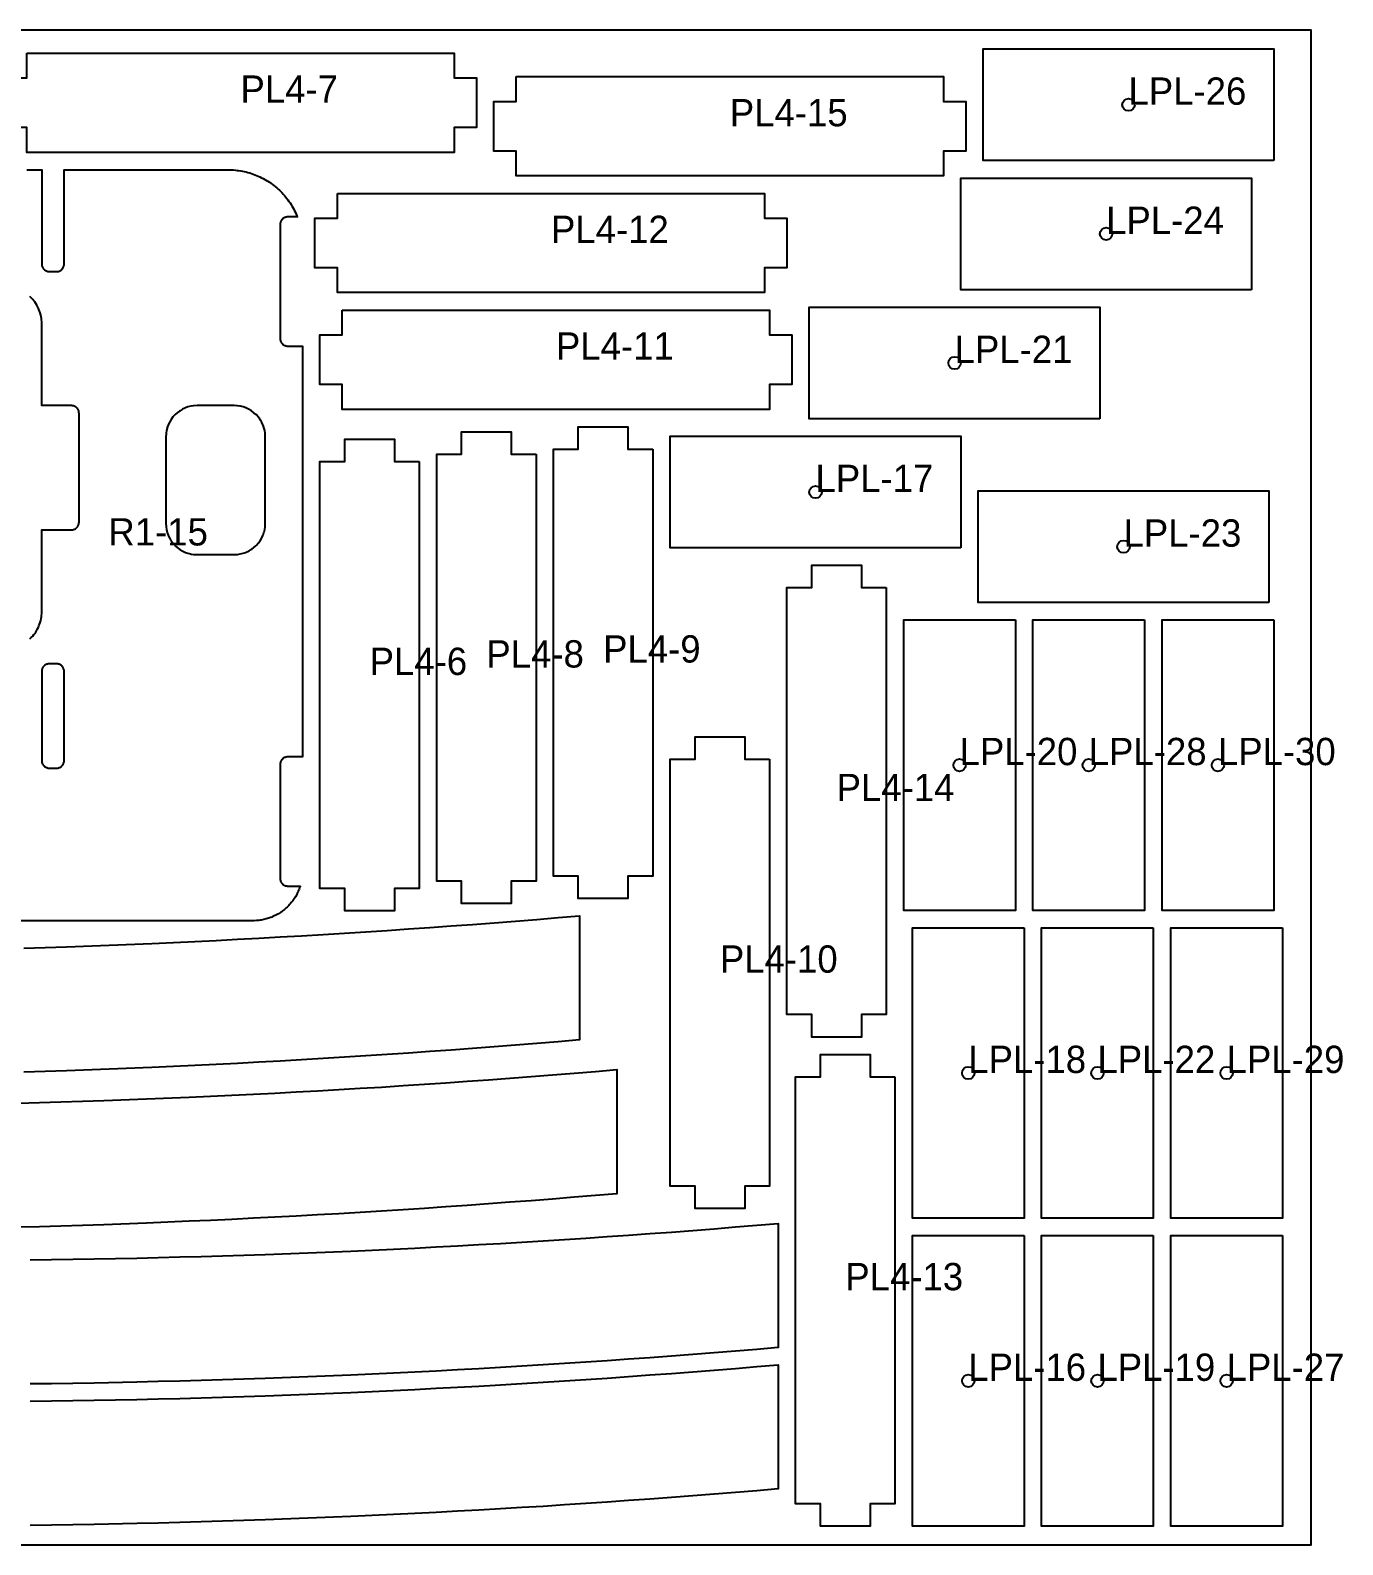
# Model space of a CAD drawing. Header units: millimetres. Extents: x 0 to 59980, y 0 to 1292.
# Drawn here: x 45249 to 46305, y 0 to 1220 of the extents above; entities that cross this region are included whole.
import ezdxf

# ---------------------------------------------------------------- set-up
doc = ezdxf.new("R2010")
doc.units = ezdxf.units.MM
for name, color, linetype in [('CUT_IN', 5, 'Continuous'), ('CUT_OUT', 1, 'Continuous'), ('DRILL', 3, 'Continuous'), ('LABEL', 7, 'Continuous'), ('SHEET', 8, 'Continuous')]:
    doc.layers.add(name, color=color, linetype=linetype)

msp = doc.modelspace()

# ---------------------------------------------------------------- linework, layer by layer
at = {"layer": 'CUT_IN'}
for points in [[(45373.7, 915.83), (45373.16, 915.6), (45371.21, 914.67), (45370.95, 914.53), (45369.35, 913.57), (45368.86, 913.24), (45367.13, 911.95), (45365.53, 910.51), (45365.11, 910.09), (45363.67, 908.49), (45362.21, 906.52), (45361.09, 904.67), (45360.82, 904.15), (45359.9, 902.19), (45359.79, 901.92), (45359.07, 899.89), (45358.99, 899.6), (45358.48, 897.51), (45358.15, 895.37), (45358.1, 894.79), (45357.99, 892.48), (45357.99, 822.78), (45358.12, 820.18), (45358.15, 819.89), (45358.48, 817.75), (45359.07, 815.37), (45359.79, 813.34), (45359.9, 813.07), (45360.82, 811.11), (45361.09, 810.59), (45362.05, 808.99), (45362.38, 808.5), (45363.67, 806.77), (45365.11, 805.17), (45365.53, 804.75), (45367.13, 803.31), (45369.1, 801.85), (45370.95, 800.73), (45371.47, 800.46), (45373.16, 799.66), (45373.7, 799.43), (45375.73, 798.71), (45377.83, 798.18), (45378.4, 798.07), (45380.25, 797.79), (45380.83, 797.74), (45383.14, 797.63), (45412.84, 797.63), (45415.44, 797.76), (45415.73, 797.79), (45417.87, 798.12), (45420.25, 798.71), (45422.28, 799.43), (45422.55, 799.54), (45424.51, 800.46), (45425.03, 800.73), (45426.63, 801.69), (45427.12, 802.02), (45428.85, 803.31), (45430.45, 804.75), (45430.87, 805.17), (45432.31, 806.77), (45433.77, 808.74), (45434.89, 810.59), (45435.16, 811.11), (45436.08, 813.07), (45436.19, 813.34), (45436.91, 815.37), (45436.99, 815.66), (45437.5, 817.75), (45437.83, 819.89), (45437.88, 820.47), (45437.99, 822.78), (45437.99, 892.48), (45437.86, 895.08), (45437.83, 895.37), (45437.5, 897.51), (45436.91, 899.89), (45436.19, 901.92), (45436.08, 902.19), (45435.16, 904.15), (45434.89, 904.67), (45433.93, 906.27), (45433.6, 906.76), (45432.31, 908.49), (45430.87, 910.09), (45430.45, 910.51), (45428.85, 911.95), (45426.88, 913.41), (45425.03, 914.53), (45424.51, 914.8), (45422.82, 915.6), (45422.28, 915.83), (45420.25, 916.55), (45418.15, 917.08), (45417.58, 917.19), (45415.73, 917.47), (45415.15, 917.52), (45412.84, 917.63), (45383.14, 917.63), (45380.54, 917.5), (45380.25, 917.47), (45378.11, 917.14), (45375.73, 916.55), (45373.7, 915.83)], [(45263.99, 709.63), (45263.4, 709.6), (45263.11, 709.57), (45262.53, 709.45), (45261.97, 709.28), (45261.42, 709.05), (45260.91, 708.78), (45260.42, 708.45), (45260.18, 708.27), (45259.96, 708.08), (45259.54, 707.66), (45259.35, 707.44), (45259, 706.96), (45258.7, 706.46), (45258.45, 705.93), (45258.25, 705.37), (45258.17, 705.09), (45258.05, 704.51), (45258.02, 704.22), (45257.99, 703.63), (45257.99, 631.63), (45258.02, 631.04), (45258.05, 630.75), (45258.17, 630.17), (45258.34, 629.61), (45258.45, 629.33), (45258.7, 628.8), (45258.84, 628.55), (45259.17, 628.06), (45259.35, 627.82), (45259.54, 627.6), (45259.96, 627.18), (45260.18, 626.99), (45260.66, 626.64), (45260.91, 626.48), (45261.16, 626.34), (45261.69, 626.09), (45261.97, 625.98), (45262.53, 625.81), (45263.11, 625.69), (45263.7, 625.64), (45269.99, 625.63), (45270.58, 625.66), (45270.87, 625.69), (45271.45, 625.81), (45272.01, 625.98), (45272.56, 626.21), (45273.07, 626.48), (45273.32, 626.64), (45273.8, 626.99), (45274.02, 627.18), (45274.23, 627.39), (45274.44, 627.6), (45274.63, 627.82), (45274.98, 628.3), (45275.14, 628.55), (45275.41, 629.06), (45275.64, 629.61), (45275.81, 630.17), (45275.93, 630.75), (45275.96, 631.04), (45275.99, 631.63), (45275.99, 703.63), (45275.96, 704.22), (45275.93, 704.51), (45275.81, 705.09), (45275.64, 705.65), (45275.53, 705.93), (45275.28, 706.46), (45274.98, 706.96), (45274.63, 707.44), (45274.44, 707.66), (45274.02, 708.08), (45273.8, 708.27), (45273.32, 708.62), (45273.07, 708.78), (45272.56, 709.05), (45272.01, 709.28), (45271.45, 709.45), (45270.87, 709.57), (45270.58, 709.6), (45269.99, 709.63), (45263.99, 709.63)]]:
    msp.add_lwpolyline(points, close=True, dxfattribs=at)
at = {"layer": 'CUT_OUT'}
for points in [[(45246, 1201.63), (45590, 1201.63), (45590, 1181.63), (45608, 1181.63), (45608, 1141.63), (45590, 1141.63), (45590, 1121.63), (45246, 1121.63), (45246, 1141.63), (45228, 1141.63), (45228, 1181.63), (45246, 1181.63), (45246, 1201.63)], [(46250, 1115), (46016, 1115), (46016, 1205), (46250, 1205), (46250, 1115)], [(45640, 1182.64), (45984, 1182.64), (45984, 1162.64), (46002, 1162.64), (46002, 1122.64), (45984, 1122.64), (45984, 1102.64), (45640, 1102.64), (45640, 1122.64), (45622, 1122.64), (45622, 1162.64), (45640, 1162.64), (45640, 1182.64)], [(46231.99, 1011), (45997.99, 1011), (45997.99, 1101), (46231.99, 1101), (46231.99, 1011)], [(45495.99, 1088.64), (45839.99, 1088.64), (45839.99, 1068.64), (45857.99, 1068.64), (45857.99, 1028.64), (45839.99, 1028.64), (45839.99, 1008.64), (45495.99, 1008.64), (45495.99, 1028.64), (45477.99, 1028.64), (45477.99, 1068.64), (45495.99, 1068.64), (45495.99, 1088.64)], [(45499.99, 994.64), (45843.99, 994.64), (45843.99, 974.64), (45861.99, 974.64), (45861.99, 934.64), (45843.99, 934.64), (45843.99, 914.64), (45499.99, 914.64), (45499.99, 934.64), (45481.99, 934.64), (45481.99, 974.64), (45499.99, 974.64), (45499.99, 994.64)], [(46109.99, 907), (45875.99, 907), (45875.99, 997), (46109.99, 997), (46109.99, 907)], [(45561.99, 872.64), (45561.99, 528.64), (45541.99, 528.64), (45541.99, 510.64), (45501.99, 510.64), (45501.99, 528.64), (45481.99, 528.64), (45481.99, 872.64), (45501.99, 872.64), (45501.99, 890.64), (45541.99, 890.64), (45541.99, 872.64), (45561.99, 872.64)], [(45655.99, 878.64), (45655.99, 534.64), (45635.99, 534.64), (45635.99, 516.64), (45595.99, 516.64), (45595.99, 534.64), (45575.99, 534.64), (45575.99, 878.64), (45595.99, 878.64), (45595.99, 896.64), (45635.99, 896.64), (45635.99, 878.64), (45655.99, 878.64)], [(45749.99, 882.64), (45749.99, 538.64), (45729.99, 538.64), (45729.99, 520.64), (45689.99, 520.64), (45689.99, 538.64), (45669.99, 538.64), (45669.99, 882.64), (45689.99, 882.64), (45689.99, 900.64), (45729.99, 900.64), (45729.99, 882.64), (45749.99, 882.64)], [(45997.99, 803), (45763.99, 803), (45763.99, 893), (45997.99, 893), (45997.99, 803)], [(46245.99, 759), (46011.99, 759), (46011.99, 849), (46245.99, 849), (46245.99, 759)], [(45937.99, 771), (45937.99, 427), (45917.99, 427), (45917.99, 409), (45877.99, 409), (45877.99, 427), (45857.99, 427), (45857.99, 771), (45877.99, 771), (45877.99, 789), (45917.99, 789), (45917.99, 771), (45937.99, 771)], [(46041.99, 745), (46041.99, 511), (45951.99, 511), (45951.99, 745), (46041.99, 745)], [(46145.99, 745), (46145.99, 511), (46055.99, 511), (46055.99, 745), (46145.99, 745)], [(46249.99, 745), (46249.99, 511), (46159.99, 511), (46159.99, 745), (46249.99, 745)], [(45843.99, 632.82), (45843.99, 288.82), (45823.99, 288.82), (45823.99, 270.82), (45783.99, 270.82), (45783.99, 288.82), (45763.99, 288.82), (45763.99, 632.82), (45783.99, 632.82), (45783.99, 650.82), (45823.99, 650.82), (45823.99, 632.82), (45843.99, 632.82)], [(46049, 497), (46049, 263), (45959, 263), (45959, 497), (46049, 497)], [(46153, 497), (46153, 263), (46063, 263), (46063, 497), (46153, 497)], [(46257, 497), (46257, 263), (46167, 263), (46167, 497), (46257, 497)], [(45945, 377), (45945, 33), (45925, 33), (45925, 15), (45885, 15), (45885, 33), (45865, 33), (45865, 377), (45885, 377), (45885, 395), (45925, 395), (45925, 377), (45945, 377)], [(46049, 249), (46049, 15), (45959, 15), (45959, 249), (46049, 249)], [(46153, 249), (46153, 15), (46063, 15), (46063, 249), (46153, 249)], [(46257, 249), (46257, 15), (46167, 15), (46167, 249), (46257, 249)]]:
    msp.add_lwpolyline(points, close=True, dxfattribs=at)
for points in [[(45246, 1107.62), (45257.99, 1107.63), (45258, 1031.34), (45258.05, 1030.75), (45258.17, 1030.17), (45258.34, 1029.61), (45258.45, 1029.33), (45258.57, 1029.06), (45258.84, 1028.55), (45259.17, 1028.06), (45259.35, 1027.82), (45259.54, 1027.6), (45259.96, 1027.18), (45260.18, 1026.99), (45260.66, 1026.64), (45261.16, 1026.34), (45261.69, 1026.09), (45262.25, 1025.89), (45262.53, 1025.81), (45263.11, 1025.69), (45263.4, 1025.66), (45263.99, 1025.63), (45270.28, 1025.64), (45270.87, 1025.69), (45271.45, 1025.81), (45272.01, 1025.98), (45272.29, 1026.09), (45272.56, 1026.21), (45273.07, 1026.48), (45273.56, 1026.81), (45273.8, 1026.99), (45274.02, 1027.18), (45274.44, 1027.6), (45274.63, 1027.82), (45274.98, 1028.3), (45275.14, 1028.55), (45275.28, 1028.8), (45275.53, 1029.33), (45275.64, 1029.61), (45275.81, 1030.17), (45275.93, 1030.75), (45275.96, 1031.04), (45275.99, 1031.63), (45275.99, 1107.63), (45408.01, 1107.63), (45409.5, 1107.61), (45410.97, 1107.56), (45412.37, 1107.47), (45413.91, 1107.34), (45415.3, 1107.18), (45416.76, 1106.99), (45418.28, 1106.74), (45419.73, 1106.47), (45421.1, 1106.18), (45422.53, 1105.84), (45424.03, 1105.45), (45425.44, 1105.04), (45426.85, 1104.59), (45428.24, 1104.11), (45429.62, 1103.6), (45430.92, 1103.08), (45432.34, 1102.47), (45433.68, 1101.85), (45435, 1101.21), (45436.31, 1100.53), (45437.6, 1099.82), (45438.87, 1099.07), (45440.06, 1098.34), (45441.29, 1097.54), (45442.51, 1096.71), (45443.76, 1095.8), (45444.93, 1094.91), (45446.08, 1093.99), (45447.21, 1093.04), (45448.26, 1092.11), (45449.34, 1091.11), (45450.39, 1090.08), (45451.47, 1088.98), (45452.47, 1087.9), (45453.4, 1086.85), (45454.35, 1085.72), (45455.27, 1084.57), (45456.16, 1083.4), (45457.07, 1082.15), (45457.9, 1080.93), (45458.7, 1079.7), (45459.43, 1078.51), (45460.18, 1077.24), (45460.89, 1075.95), (45461.57, 1074.64), (45462.21, 1073.32), (45462.83, 1071.98), (45463.44, 1070.56), (45463.8, 1069.63), (45455.7, 1069.62), (45455.11, 1069.57), (45454.53, 1069.45), (45453.97, 1069.28), (45453.69, 1069.17), (45453.16, 1068.92), (45452.66, 1068.62), (45452.18, 1068.27), (45451.96, 1068.08), (45451.54, 1067.66), (45451.35, 1067.44), (45451, 1066.96), (45450.84, 1066.71), (45450.57, 1066.2), (45450.45, 1065.93), (45450.34, 1065.65), (45450.17, 1065.09), (45450.05, 1064.51), (45450.02, 1064.22), (45449.99, 1063.63), (45449.99, 971.63), (45450.02, 971.04), (45450.05, 970.75), (45450.17, 970.17), (45450.25, 969.89), (45450.34, 969.61), (45450.57, 969.06), (45450.84, 968.55), (45451, 968.3), (45451.35, 967.82), (45451.54, 967.6), (45451.96, 967.18), (45452.18, 966.99), (45452.66, 966.64), (45452.91, 966.48), (45453.16, 966.34), (45453.69, 966.09), (45453.97, 965.98), (45454.53, 965.81), (45455.11, 965.69), (45455.4, 965.66), (45455.99, 965.63), (45467.99, 965.63), (45467.99, 634.63), (45455.99, 634.63), (45455.4, 634.6), (45455.11, 634.57), (45454.53, 634.45), (45453.97, 634.28), (45453.42, 634.05), (45452.91, 633.78), (45452.66, 633.62), (45452.18, 633.27), (45451.96, 633.08), (45451.54, 632.66), (45451.35, 632.44), (45451, 631.96), (45450.84, 631.71), (45450.57, 631.2), (45450.34, 630.65), (45450.25, 630.37), (45450.17, 630.09), (45450.05, 629.51), (45450.02, 629.22), (45449.99, 628.63), (45449.99, 536.63), (45450.02, 536.04), (45450.05, 535.75), (45450.17, 535.17), (45450.25, 534.89), (45450.34, 534.61), (45450.57, 534.06), (45450.84, 533.55), (45451, 533.3), (45451.35, 532.82), (45451.54, 532.6), (45451.96, 532.18), (45452.18, 531.99), (45452.66, 531.64), (45452.91, 531.48), (45453.16, 531.34), (45453.69, 531.09), (45454.25, 530.89), (45454.53, 530.81), (45455.11, 530.69), (45455.4, 530.66), (45455.99, 530.63), (45466.14, 530.63), (45465.96, 530.05), (45465.64, 529.12), (45465.3, 528.2), (45464.96, 527.36), (45464.57, 526.45), (45464.13, 525.49), (45463.74, 524.68), (45463.25, 523.74), (45462.28, 522.03), (45461.23, 520.38), (45460.1, 518.77), (45459.55, 518.05), (45458.89, 517.23), (45458.3, 516.53), (45457.6, 515.74), (45456.93, 515.02), (45456.3, 514.37), (45455.6, 513.69), (45454.88, 513.02), (45454.09, 512.32), (45453.39, 511.73), (45452.57, 511.07), (45451.85, 510.52), (45450.24, 509.39), (45448.59, 508.34), (45446.88, 507.37), (45445.94, 506.88), (45445.13, 506.49), (45444.17, 506.05), (45443.26, 505.66), (45442.42, 505.32), (45441.5, 504.98), (45439.64, 504.36), (45438.62, 504.07), (45436.72, 503.59), (45435.76, 503.39), (45434.79, 503.21), (45433.9, 503.07), (45432.85, 502.93), (45431.87, 502.82), (45430.97, 502.74), (45429.01, 502.64), (44948, 502.64)], [(45248.51, 729.75), (45249.54, 730.75), (45250.7, 732.02), (45251.61, 733.13), (45252.3, 734.05), (45253.11, 735.23), (45254.01, 736.7), (45254.56, 737.7), (45255.31, 739.25), (45255.77, 740.3), (45256.28, 741.64), (45256.72, 743), (45257.17, 744.66), (45257.47, 746.07), (45257.7, 747.48), (45257.84, 748.62), (45257.95, 750.05), (45257.99, 751.55), (45257.99, 817.63), (45281.99, 817.63), (45282.58, 817.66), (45282.87, 817.69), (45283.45, 817.81), (45284.01, 817.98), (45284.56, 818.21), (45285.07, 818.48), (45285.32, 818.64), (45285.8, 818.99), (45286.02, 819.18), (45286.23, 819.39), (45286.44, 819.6), (45286.63, 819.82), (45286.98, 820.3), (45287.14, 820.55), (45287.41, 821.06), (45287.64, 821.61), (45287.81, 822.17), (45287.93, 822.75), (45287.96, 823.04), (45287.99, 823.63), (45287.99, 911.63), (45287.96, 912.22), (45287.93, 912.51), (45287.81, 913.09), (45287.73, 913.37), (45287.53, 913.93), (45287.28, 914.46), (45287.14, 914.71), (45286.98, 914.96), (45286.63, 915.44), (45286.44, 915.66), (45286.02, 916.08), (45285.8, 916.27), (45285.32, 916.62), (45285.07, 916.78), (45284.56, 917.05), (45284.01, 917.28), (45283.73, 917.37), (45283.45, 917.45), (45282.87, 917.57), (45282.58, 917.6), (45281.99, 917.63), (45257.99, 917.63), (45257.99, 983.71), (45257.95, 985.21), (45257.84, 986.64), (45257.7, 987.78), (45257.47, 989.19), (45257.17, 990.6), (45256.72, 992.26), (45256.28, 993.62), (45255.77, 994.96), (45255.31, 996.01), (45254.56, 997.56), (45254.01, 998.56), (45253.11, 1000.03), (45252.3, 1001.21), (45251.61, 1002.13), (45250.7, 1003.24), (45249.54, 1004.51), (45248.51, 1005.51)], [(45243.48, 480.6), (45260.69, 481.15), (45277.9, 481.73), (45312.33, 483.01), (45346.75, 484.43), (45363.96, 485.2), (45381.17, 486), (45398.39, 486.84), (45415.6, 487.72), (45432.81, 488.63), (45450.03, 489.57), (45467.24, 490.56), (45484.45, 491.58), (45501.66, 492.63), (45518.88, 493.73), (45536.09, 494.85), (45553.3, 496.02), (45570.51, 497.22), (45587.72, 498.46), (45604.94, 499.73), (45622.15, 501.04), (45639.36, 502.39), (45656.58, 503.77), (45673.79, 505.19), (45691, 506.64), (45691, 406.64), (45673.79, 405.19), (45656.58, 403.77), (45639.36, 402.39), (45622.15, 401.04), (45604.94, 399.73), (45587.72, 398.46), (45570.51, 397.22), (45553.3, 396.02), (45536.09, 394.85), (45518.88, 393.73), (45501.66, 392.63), (45484.45, 391.58), (45467.24, 390.56), (45450.03, 389.57), (45432.81, 388.63), (45415.6, 387.72), (45398.39, 386.84), (45381.17, 386), (45363.96, 385.2), (45346.75, 384.43), (45312.33, 383.01), (45277.9, 381.73), (45260.69, 381.15), (45243.48, 380.6)], [(45239.05, 355.7), (45256.26, 356.18), (45273.48, 356.69), (45290.69, 357.24), (45307.9, 357.82), (45342.33, 359.1), (45376.75, 360.52), (45393.96, 361.29), (45411.17, 362.09), (45428.39, 362.93), (45445.6, 363.81), (45462.81, 364.72), (45480.03, 365.66), (45497.24, 366.65), (45514.45, 367.67), (45531.66, 368.72), (45548.88, 369.82), (45566.09, 370.94), (45583.3, 372.11), (45600.51, 373.31), (45617.72, 374.55), (45634.94, 375.82), (45652.15, 377.13), (45669.36, 378.48), (45686.58, 379.86), (45703.79, 381.28), (45721, 382.73), (45721, 282.73), (45703.79, 281.28), (45686.58, 279.86), (45669.36, 278.48), (45652.15, 277.13), (45634.94, 275.82), (45617.72, 274.55), (45600.51, 273.31), (45583.3, 272.11), (45566.09, 270.94), (45548.88, 269.82), (45531.66, 268.72), (45514.45, 267.67), (45497.24, 266.65), (45480.03, 265.66), (45462.81, 264.72), (45445.6, 263.81), (45428.39, 262.93), (45411.17, 262.09), (45393.96, 261.29), (45376.75, 260.52), (45342.33, 259.1), (45307.9, 257.82), (45290.69, 257.24), (45273.48, 256.69), (45256.26, 256.18), (45239.05, 255.7)], [(45248.56, 229.48), (45265.77, 229.7), (45282.99, 229.96), (45300.2, 230.25), (45334.62, 230.95), (45351.84, 231.36), (45369.05, 231.79), (45386.26, 232.27), (45403.48, 232.78), (45420.69, 233.33), (45437.9, 233.91), (45472.33, 235.19), (45506.75, 236.61), (45523.96, 237.38), (45541.17, 238.18), (45558.39, 239.02), (45575.6, 239.9), (45592.81, 240.81), (45610.03, 241.75), (45627.24, 242.74), (45644.45, 243.76), (45661.66, 244.81), (45678.88, 245.91), (45696.09, 247.03), (45713.3, 248.2), (45730.51, 249.4), (45747.72, 250.64), (45764.94, 251.91), (45782.15, 253.22), (45799.36, 254.57), (45816.58, 255.95), (45833.79, 257.37), (45851, 258.82), (45851, 158.82), (45833.79, 157.37), (45816.58, 155.95), (45799.36, 154.57), (45782.15, 153.22), (45764.94, 151.91), (45747.72, 150.64), (45730.51, 149.4), (45713.3, 148.2), (45696.09, 147.03), (45678.88, 145.91), (45661.66, 144.81), (45644.45, 143.76), (45627.24, 142.74), (45610.03, 141.75), (45592.81, 140.81), (45575.6, 139.9), (45558.39, 139.02), (45541.17, 138.18), (45523.96, 137.38), (45506.75, 136.61), (45472.33, 135.19), (45437.9, 133.91), (45420.69, 133.33), (45403.48, 132.78), (45386.26, 132.27), (45369.05, 131.79), (45351.84, 131.36), (45334.62, 130.95), (45300.2, 130.25), (45282.99, 129.96), (45265.77, 129.7), (45248.56, 129.48)], [(45248.56, 115.57), (45265.77, 115.79), (45282.99, 116.05), (45300.2, 116.34), (45334.62, 117.04), (45351.84, 117.45), (45369.05, 117.88), (45386.26, 118.36), (45403.48, 118.87), (45420.69, 119.42), (45437.9, 120), (45472.33, 121.28), (45506.75, 122.7), (45523.96, 123.47), (45541.17, 124.27), (45558.39, 125.11), (45575.6, 125.99), (45592.81, 126.9), (45610.03, 127.84), (45627.24, 128.83), (45644.45, 129.85), (45661.66, 130.9), (45678.88, 132), (45696.09, 133.12), (45713.3, 134.29), (45730.51, 135.49), (45747.72, 136.73), (45764.94, 138), (45782.15, 139.31), (45799.36, 140.66), (45816.58, 142.04), (45833.79, 143.46), (45851, 144.91), (45851, 44.91), (45833.79, 43.46), (45816.58, 42.04), (45799.36, 40.66), (45782.15, 39.31), (45764.94, 38), (45747.72, 36.73), (45730.51, 35.49), (45713.3, 34.29), (45696.09, 33.12), (45678.88, 32), (45661.66, 30.9), (45644.45, 29.85), (45627.24, 28.83), (45610.03, 27.84), (45592.81, 26.9), (45575.6, 25.99), (45558.39, 25.11), (45541.17, 24.27), (45523.96, 23.47), (45506.75, 22.7), (45472.33, 21.28), (45437.9, 20), (45420.69, 19.42), (45403.48, 18.87), (45386.26, 18.36), (45369.05, 17.88), (45351.84, 17.45), (45334.62, 17.04), (45300.2, 16.34), (45282.99, 16.05), (45265.77, 15.79), (45248.56, 15.57)]]:
    msp.add_lwpolyline(points, dxfattribs=at)
at = {"layer": 'DRILL'}
for centre in [(46133, 1160), (46114.99, 1056), (45992.99, 952), (45880.99, 848), (46128.99, 804), (45996.99, 628), (46100.99, 628), (46204.99, 628), (46004, 380), (46108, 380), (46212, 380), (46004, 132), (46108, 132), (46212, 132)]:
    msp.add_circle(centre, 5, dxfattribs=at)
at = {"layer": 'SHEET'}
msp.add_lwpolyline([(43840, 0), (46280, 0), (46280, 1220), (43840, 1220)], close=True, dxfattribs=at)

# ---------------------------------------------------------------- texts
at = {"layer": 'LABEL'}
for s, p in [('PL4-7', (45418, 1161.63)), ('LPL-26', (46133, 1160)), ('PL4-15', (45812, 1142.64)), ('LPL-24', (46114.99, 1056)), ('PL4-12', (45667.99, 1048.64)), ('PL4-11', (45671.99, 954.64)), ('LPL-21', (45992.99, 952)), ('LPL-17', (45880.99, 848)), ('R1-15', (45311.65, 804.96)), ('LPL-23', (46128.99, 804)), ('PL4-9', (45709.99, 710.64)), ('PL4-6', (45521.99, 700.64)), ('PL4-8', (45615.99, 706.64)), ('LPL-20', (45996.99, 628)), ('LPL-28', (46100.99, 628)), ('LPL-30', (46204.99, 628)), ('PL4-14', (45897.99, 599)), ('PL4-10', (45803.99, 460.82)), ('LPL-18', (46004, 380)), ('LPL-22', (46108, 380)), ('LPL-29', (46212, 380)), ('PL4-13', (45905, 205)), ('LPL-16', (46004, 132)), ('LPL-19', (46108, 132)), ('LPL-27', (46212, 132))]:
    msp.add_text(s, height=22, dxfattribs=at).set_placement(p)

doc.saveas('drawing.dxf')
